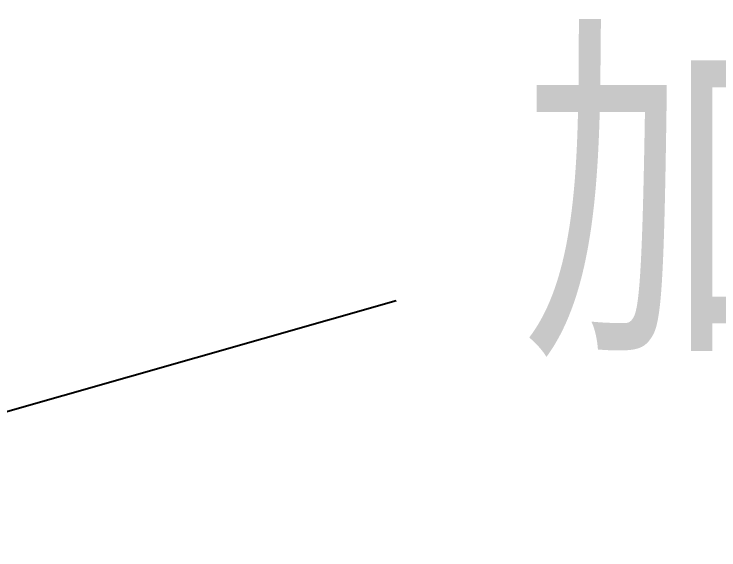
# Model space of a CAD drawing. Extents: x 1036631 to 1215829, y 649019 to 896649.
# Drawn here: x 1140538 to 1141187, y 806762 to 807254 of the extents above; entities that cross this region are included whole.
import ezdxf

# ---------------------------------------------------------------- set-up
doc = ezdxf.new("R2010")
doc.units = 0
doc.header["$LTSCALE"] = 1000
doc.header["$MEASUREMENT"] = 0
doc.styles.get("Standard").update_dxf_attribs({"font": 'gbenor.shx', "bigfont": 'gbcbig.shx'})
doc.dimstyles.get("Standard").update_dxf_attribs({"dimscale": 100, "dimtxt": 3.5, "dimasz": 1, "dimexe": 2.5, "dimexo": 3, "dimgap": 1.5, "dimtad": 1, "dimdec": 0, "dimzin": 0, "dimdsep": 46, "dimtxsty": 'Standard', "dimblk": 'ARCHTICK', "dimcen": 0.09, "dimadec": 0, "dimazin": 0, "dimtfac": 1, "dimtdec": 0, "dimtix": 1, "dimtmove": 2, "dimatfit": 3, "dimfxl": 1, "dimtolj": 1, "dimtzin": 0, "dimarcsym": 0})

# ---------------------------------------------------------------- blocks, each defined once
blk = doc.blocks.new('gfhhrryyfd')
at = {"insert": (3694267.71, -1742412.87), "char_height": 250.9056, "attachment_point": 1}
blk.add_mtext('{\\fSimSun|b0|i0|c134|p2;\\W0.8;\\C7;加劲装置}', dxfattribs=at)
blk.add_leader([(3693348.47, -1742868.91), (3694152.94, -1742639.54)], dimstyle='Standard', override={"dimgap": 20, "dimtad": 0})

msp = doc.modelspace()

# ---------------------------------------------------------------- block references
at = {"lineweight": -3, "xscale": 0.9999959487468004, "yscale": 0.999995949678123, "zscale": 0.9999959495959999}
msp.add_blockref('gfhhrryyfd', (-2553247.96, 2549623.71), dxfattribs=at)

doc.saveas('drawing.dxf')
